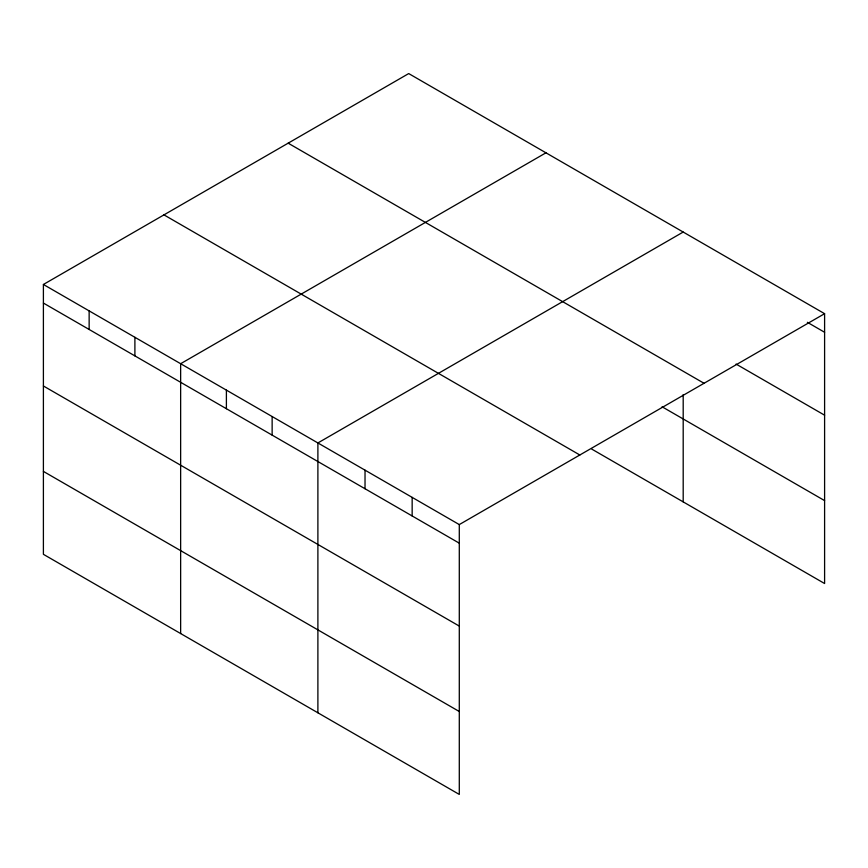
<?xml version="1.0" encoding="UTF-8"?>
<svg xmlns="http://www.w3.org/2000/svg" width="868" height="868" viewBox="0 0 868 868"><rect width="100%" height="100%" fill="white"/><g stroke="black" fill="none" stroke-linecap="round" stroke-linejoin="round"><path stroke-width="1.3" d="M459.291 626.088L459.291 524.587L43.4 284.476L43.4 554.316L459.291 794.426L459.291 626.088L43.4 385.978M591.694 449.06L824.6 583.524L824.6 313.684L408.709 73.574L43.4 284.476M545.95 152.811L180.642 363.714L180.642 633.553M683.192 232.049L317.894 442.951L317.894 712.791M459.291 524.587L824.6 313.684M807.359 322.31L824.6 332.27M736.075 364.072L824.6 415.186M288.154 143.166L704.046 383.287M662.078 406.777L824.6 500.608M163.954 214.873L579.846 454.995M43.4 303.062L459.291 543.173M43.4 471.4L459.291 711.51M683.192 394.56L683.192 501.888M412.159 497.375L412.159 515.961M365.027 470.163L365.027 488.749M272.14 416.542L272.14 435.118M226.396 390.123L226.396 408.709M134.898 337.305L134.898 355.88M89.144 310.885L89.144 329.471"/></g></svg>
